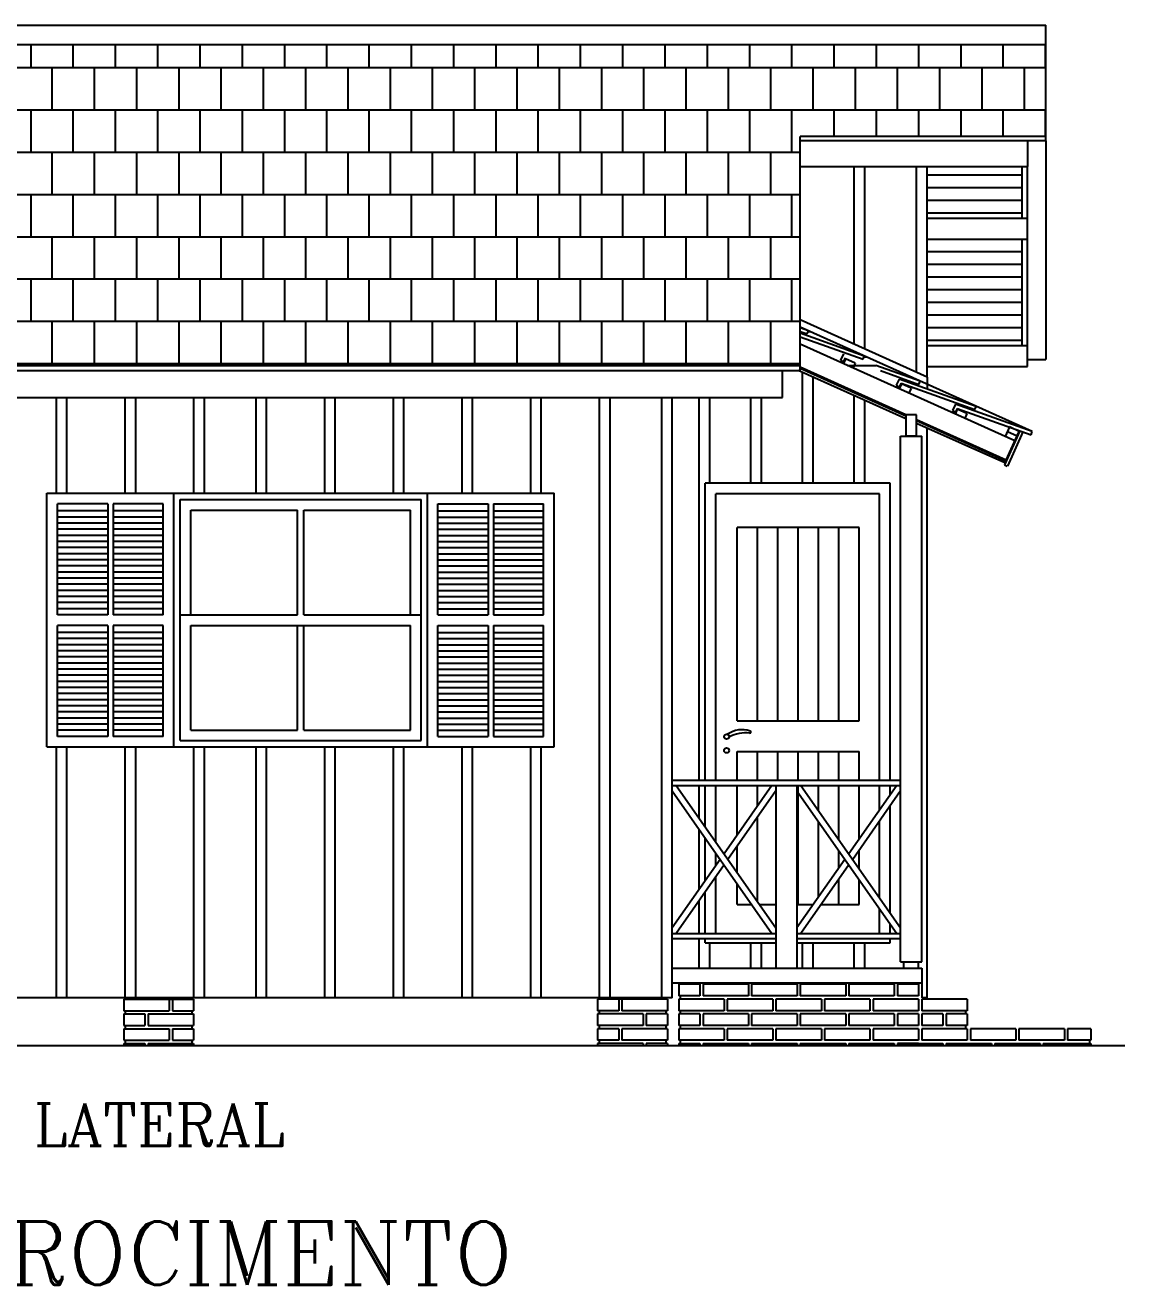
# Model space of a CAD drawing. Extents: x -7 to 295, y -11 to 39.
# Drawn here: x 202.11 to 207.31, y 13.44 to 19.4 of the extents above; entities that cross this region are included whole.
import ezdxf
from ezdxf.enums import TextEntityAlignment as Align

# ---------------------------------------------------------------- set-up
doc = ezdxf.new("R2010")
doc.units = 0
doc.header["$LTSCALE"] = 20
doc.linetypes.add('DASHED2', pattern=[0.375, 0.25, -0.125])
doc.layers.get('0').update_dxf_attribs({"linetype": 'CONTINUOUS'})
for name, color, linetype in [('CONCRETO', 5, 'CONTINUOUS'), ('DIM', 244, 'CONTINUOUS'), ('MADEIRAME', 244, 'CONTINUOUS'), ('PAREDE', 250, 'CONTINUOUS'), ('TELHADO', 1, 'CONTINUOUS'), ('TEXTO', 244, 'CONTINUOUS'), ('VISTAL', 30, 'CONTINUOUS'), ('VISTAP', 244, 'CONTINUOUS')]:
    doc.layers.add(name, color=color, linetype=linetype)
doc.styles.add('ROMANC', font='romanc.shx', dxfattribs={"height": 0.08})

# ---------------------------------------------------------------- blocks, each defined once
blk = doc.blocks.new('*X222')
at = {"color": 0, "linetype": 'CONTINUOUS'}
for p, q in [((158.6, -2), (158.6, -1.8914)), ((158.8, -2), (158.8, -1.8914)), ((159, -2), (159, -1.8914)), ((159.2, -2), (159.2, -1.8914)), ((159.4, -2), (159.4, -1.8914)), ((159.6, -2), (159.6, -1.8914)), ((159.8, -2), (159.8, -1.8914)), ((160, -2), (160, -1.8914)), ((160.2, -2), (160.2, -1.8914)), ((160.4, -2), (160.4, -1.8914)), ((160.6, -2), (160.6, -1.8914)), ((160.8, -2), (160.8, -1.8914)), ((161, -2), (161, -1.8914)), ((161.2, -2), (161.2, -1.8914)), ((161.4, -2), (161.4, -1.8914)), ((161.6, -2), (161.6, -1.8914)), ((161.8, -2), (161.8, -1.8914)), ((162, -2), (162, -1.8914)), ((162.2, -2), (162.2, -1.8914)), ((162.4, -2), (162.4, -1.8914)), ((162.6, -2), (162.6, -1.8914)), ((162.8, -2), (162.8, -1.8914)), ((163, -2), (163, -1.8914)), ((163.2, -2), (163.2, -1.8914)), ((163.4, -2), (163.4, -1.8914)), ((163.6, -2), (163.6, -1.8914)), ((163.8, -2), (163.8, -1.8914)), ((164, -2), (164, -1.8914)), ((164.2, -2), (164.2, -1.8914)), ((164.4, -2), (164.4, -1.8914)), ((164.6, -2), (164.6, -1.8914)), ((164.8, -2), (164.8, -1.8914)), ((165, -2), (165, -1.8914)), ((165.2, -2), (165.2, -1.8914)), ((165.4, -2), (165.4, -1.8914)), ((165.6, -2), (165.6, -1.8914)), ((165.8, -2), (165.8, -1.8914)), ((166, -2), (166, -1.8914)), ((166.2, -2), (166.2, -1.8914)), ((166.4, -2), (166.4, -1.8914)), ((166.6, -2), (166.6, -1.8914)), ((166.8, -2), (166.8, -1.8914)), ((167, -2), (167, -1.8914)), ((167.2, -2), (167.2, -1.8914)), ((167.4, -2), (167.4, -1.8914)), ((167.6, -2), (167.6, -1.8914)), ((167.8, -2), (167.8, -1.8914)), ((168, -2), (168, -1.8914)), ((158.556, -2), (168.0011, -2)), ((158.7, -2.2), (158.7, -2)), ((158.9, -2.2), (158.9, -2)), ((159.1, -2.2), (159.1, -2)), ((159.3, -2.2), (159.3, -2)), ((159.5, -2.2), (159.5, -2)), ((159.7, -2.2), (159.7, -2)), ((159.9, -2.2), (159.9, -2)), ((160.1, -2.2), (160.1, -2)), ((160.3, -2.2), (160.3, -2)), ((160.5, -2.2), (160.5, -2)), ((160.7, -2.2), (160.7, -2)), ((160.9, -2.2), (160.9, -2)), ((161.1, -2.2), (161.1, -2)), ((161.3, -2.2), (161.3, -2)), ((161.5, -2.2), (161.5, -2)), ((161.7, -2.2), (161.7, -2)), ((161.9, -2.2), (161.9, -2)), ((162.1, -2.2), (162.1, -2)), ((162.3, -2.2), (162.3, -2)), ((162.5, -2.2), (162.5, -2)), ((162.7, -2.2), (162.7, -2)), ((162.9, -2.2), (162.9, -2)), ((163.1, -2.2), (163.1, -2)), ((163.3, -2.2), (163.3, -2)), ((163.5, -2.2), (163.5, -2)), ((163.7, -2.2), (163.7, -2)), ((163.9, -2.2), (163.9, -2)), ((164.1, -2.2), (164.1, -2)), ((164.3, -2.2), (164.3, -2)), ((164.5, -2.2), (164.5, -2)), ((164.7, -2.2), (164.7, -2)), ((164.9, -2.2), (164.9, -2)), ((165.1, -2.2), (165.1, -2)), ((165.3, -2.2), (165.3, -2)), ((165.5, -2.2), (165.5, -2)), ((165.7, -2.2), (165.7, -2)), ((165.9, -2.2), (165.9, -2)), ((166.1, -2.2), (166.1, -2)), ((166.3, -2.2), (166.3, -2)), ((166.5, -2.2), (166.5, -2)), ((166.7, -2.2), (166.7, -2)), ((166.9, -2.2), (166.9, -2)), ((167.1, -2.2), (167.1, -2)), ((167.3, -2.2), (167.3, -2)), ((167.5, -2.2), (167.5, -2)), ((167.7, -2.2), (167.7, -2)), ((167.9, -2.2), (167.9, -2)), ((158.556, -2.2), (168.0011, -2.2)), ((158.6, -2.4), (158.6, -2.2)), ((158.8, -2.4), (158.8, -2.2)), ((159, -2.4), (159, -2.2)), ((159.2, -2.4), (159.2, -2.2)), ((159.4, -2.4), (159.4, -2.2)), ((159.6, -2.4), (159.6, -2.2)), ((159.8, -2.4), (159.8, -2.2)), ((160, -2.4), (160, -2.2)), ((160.2, -2.4), (160.2, -2.2)), ((160.4, -2.4), (160.4, -2.2)), ((160.6, -2.4), (160.6, -2.2)), ((160.8, -2.4), (160.8, -2.2)), ((161, -2.4), (161, -2.2)), ((161.2, -2.4), (161.2, -2.2)), ((161.4, -2.4), (161.4, -2.2)), ((161.6, -2.4), (161.6, -2.2)), ((161.8, -2.4), (161.8, -2.2)), ((162, -2.4), (162, -2.2)), ((162.2, -2.4), (162.2, -2.2)), ((162.4, -2.4), (162.4, -2.2)), ((162.6, -2.4), (162.6, -2.2)), ((162.8, -2.4), (162.8, -2.2)), ((163, -2.4), (163, -2.2)), ((163.2, -2.4), (163.2, -2.2)), ((163.4, -2.4), (163.4, -2.2)), ((163.6, -2.4), (163.6, -2.2)), ((163.8, -2.4), (163.8, -2.2)), ((164, -2.4), (164, -2.2)), ((164.2, -2.4), (164.2, -2.2)), ((164.4, -2.4), (164.4, -2.2)), ((164.6, -2.4), (164.6, -2.2)), ((164.8, -2.4), (164.8, -2.2)), ((165, -2.4), (165, -2.2)), ((165.2, -2.4), (165.2, -2.2)), ((165.4, -2.4), (165.4, -2.2)), ((165.6, -2.4), (165.6, -2.2)), ((165.8, -2.4), (165.8, -2.2)), ((166, -2.4), (166, -2.2)), ((166.2, -2.4), (166.2, -2.2)), ((166.4, -2.4), (166.4, -2.2)), ((166.6, -2.4), (166.6, -2.2)), ((166.8, -2.4), (166.8, -2.2)), ((167, -2.3265), (167, -2.2)), ((167.2, -2.3265), (167.2, -2.2)), ((167.4, -2.3265), (167.4, -2.2)), ((167.6, -2.3265), (167.6, -2.2)), ((167.8, -2.3265), (167.8, -2.2)), ((168, -2.3265), (168, -2.2)), ((158.556, -2.4), (166.8392, -2.4)), ((158.7, -2.6), (158.7, -2.4)), ((158.9, -2.6), (158.9, -2.4)), ((159.1, -2.6), (159.1, -2.4)), ((159.3, -2.6), (159.3, -2.4)), ((159.5, -2.6), (159.5, -2.4)), ((159.7, -2.6), (159.7, -2.4)), ((159.9, -2.6), (159.9, -2.4)), ((160.1, -2.6), (160.1, -2.4)), ((160.3, -2.6), (160.3, -2.4)), ((160.5, -2.6), (160.5, -2.4)), ((160.7, -2.6), (160.7, -2.4)), ((160.9, -2.6), (160.9, -2.4)), ((161.1, -2.6), (161.1, -2.4)), ((161.3, -2.6), (161.3, -2.4)), ((161.5, -2.6), (161.5, -2.4)), ((161.7, -2.6), (161.7, -2.4)), ((161.9, -2.6), (161.9, -2.4)), ((162.1, -2.6), (162.1, -2.4)), ((162.3, -2.6), (162.3, -2.4)), ((162.5, -2.6), (162.5, -2.4)), ((162.7, -2.6), (162.7, -2.4)), ((162.9, -2.6), (162.9, -2.4)), ((163.1, -2.6), (163.1, -2.4)), ((163.3, -2.6), (163.3, -2.4)), ((163.5, -2.6), (163.5, -2.4)), ((163.7, -2.6), (163.7, -2.4)), ((163.9, -2.6), (163.9, -2.4)), ((164.1, -2.6), (164.1, -2.4)), ((164.3, -2.6), (164.3, -2.4)), ((164.5, -2.6), (164.5, -2.4)), ((164.7, -2.6), (164.7, -2.4)), ((164.9, -2.6), (164.9, -2.4)), ((165.1, -2.6), (165.1, -2.4)), ((165.3, -2.6), (165.3, -2.4)), ((165.5, -2.6), (165.5, -2.4)), ((165.7, -2.6), (165.7, -2.4)), ((165.9, -2.6), (165.9, -2.4)), ((166.1, -2.6), (166.1, -2.4)), ((166.3, -2.6), (166.3, -2.4)), ((166.5, -2.6), (166.5, -2.4)), ((166.7, -2.6), (166.7, -2.4)), ((158.556, -2.6), (166.8392, -2.6)), ((158.6, -2.8), (158.6, -2.6)), ((158.8, -2.8), (158.8, -2.6)), ((159, -2.8), (159, -2.6)), ((159.2, -2.8), (159.2, -2.6)), ((159.4, -2.8), (159.4, -2.6)), ((159.6, -2.8), (159.6, -2.6)), ((159.8, -2.8), (159.8, -2.6)), ((160, -2.8), (160, -2.6)), ((160.2, -2.8), (160.2, -2.6)), ((160.4, -2.8), (160.4, -2.6)), ((160.6, -2.8), (160.6, -2.6)), ((160.8, -2.8), (160.8, -2.6)), ((161, -2.8), (161, -2.6)), ((161.2, -2.8), (161.2, -2.6)), ((161.4, -2.8), (161.4, -2.6)), ((161.6, -2.8), (161.6, -2.6)), ((161.8, -2.8), (161.8, -2.6)), ((162, -2.8), (162, -2.6)), ((162.2, -2.8), (162.2, -2.6)), ((162.4, -2.8), (162.4, -2.6)), ((162.6, -2.8), (162.6, -2.6)), ((162.8, -2.8), (162.8, -2.6)), ((163, -2.8), (163, -2.6)), ((163.2, -2.8), (163.2, -2.6)), ((163.4, -2.8), (163.4, -2.6)), ((163.6, -2.8), (163.6, -2.6)), ((163.8, -2.8), (163.8, -2.6)), ((164, -2.8), (164, -2.6)), ((164.2, -2.8), (164.2, -2.6)), ((164.4, -2.8), (164.4, -2.6)), ((164.6, -2.8), (164.6, -2.6)), ((164.8, -2.8), (164.8, -2.6)), ((165, -2.8), (165, -2.6)), ((165.2, -2.8), (165.2, -2.6)), ((165.4, -2.8), (165.4, -2.6)), ((165.6, -2.8), (165.6, -2.6)), ((165.8, -2.8), (165.8, -2.6)), ((166, -2.8), (166, -2.6)), ((166.2, -2.8), (166.2, -2.6)), ((166.4, -2.8), (166.4, -2.6)), ((166.6, -2.8), (166.6, -2.6)), ((166.8, -2.8), (166.8, -2.6)), ((158.556, -2.8), (166.8392, -2.8)), ((158.7, -3), (158.7, -2.8)), ((158.9, -3), (158.9, -2.8)), ((159.1, -3), (159.1, -2.8)), ((159.3, -3), (159.3, -2.8)), ((159.5, -3), (159.5, -2.8)), ((159.7, -3), (159.7, -2.8)), ((159.9, -3), (159.9, -2.8)), ((160.1, -3), (160.1, -2.8)), ((160.3, -3), (160.3, -2.8)), ((160.5, -3), (160.5, -2.8)), ((160.7, -3), (160.7, -2.8)), ((160.9, -3), (160.9, -2.8)), ((161.1, -3), (161.1, -2.8)), ((161.3, -3), (161.3, -2.8)), ((161.5, -3), (161.5, -2.8)), ((161.7, -3), (161.7, -2.8)), ((161.9, -3), (161.9, -2.8)), ((162.1, -3), (162.1, -2.8)), ((162.3, -3), (162.3, -2.8)), ((162.5, -3), (162.5, -2.8)), ((162.7, -3), (162.7, -2.8)), ((162.9, -3), (162.9, -2.8)), ((163.1, -3), (163.1, -2.8)), ((163.3, -3), (163.3, -2.8)), ((163.5, -3), (163.5, -2.8)), ((163.7, -3), (163.7, -2.8)), ((163.9, -3), (163.9, -2.8)), ((164.1, -3), (164.1, -2.8)), ((164.3, -3), (164.3, -2.8)), ((164.5, -3), (164.5, -2.8)), ((164.7, -3), (164.7, -2.8)), ((164.9, -3), (164.9, -2.8)), ((165.1, -3), (165.1, -2.8)), ((165.3, -3), (165.3, -2.8)), ((165.5, -3), (165.5, -2.8)), ((165.7, -3), (165.7, -2.8)), ((165.9, -3), (165.9, -2.8)), ((166.1, -3), (166.1, -2.8)), ((166.3, -3), (166.3, -2.8)), ((166.5, -3), (166.5, -2.8)), ((166.7, -3), (166.7, -2.8)), ((158.556, -3), (166.8392, -3)), ((158.6, -3.2), (158.6, -3)), ((158.8, -3.2), (158.8, -3)), ((159, -3.2), (159, -3)), ((159.2, -3.2), (159.2, -3)), ((159.4, -3.2), (159.4, -3)), ((159.6, -3.2), (159.6, -3)), ((159.8, -3.2), (159.8, -3)), ((160, -3.2), (160, -3)), ((160.2, -3.2), (160.2, -3)), ((160.4, -3.2), (160.4, -3)), ((160.6, -3.2), (160.6, -3)), ((160.8, -3.2), (160.8, -3)), ((161, -3.2), (161, -3)), ((161.2, -3.2), (161.2, -3)), ((161.4, -3.2), (161.4, -3)), ((161.6, -3.2), (161.6, -3)), ((161.8, -3.2), (161.8, -3)), ((162, -3.2), (162, -3)), ((162.2, -3.2), (162.2, -3)), ((162.4, -3.2), (162.4, -3)), ((162.6, -3.2), (162.6, -3)), ((162.8, -3.2), (162.8, -3)), ((163, -3.2), (163, -3)), ((163.2, -3.2), (163.2, -3)), ((163.4, -3.2), (163.4, -3)), ((163.6, -3.2), (163.6, -3)), ((163.8, -3.2), (163.8, -3)), ((164, -3.2), (164, -3)), ((164.2, -3.2), (164.2, -3)), ((164.4, -3.2), (164.4, -3)), ((164.6, -3.2), (164.6, -3)), ((164.8, -3.2), (164.8, -3)), ((165, -3.2), (165, -3)), ((165.2, -3.2), (165.2, -3)), ((165.4, -3.2), (165.4, -3)), ((165.6, -3.2), (165.6, -3)), ((165.8, -3.2), (165.8, -3)), ((166, -3.2), (166, -3)), ((166.2, -3.2), (166.2, -3)), ((166.4, -3.2), (166.4, -3)), ((166.6, -3.2), (166.6, -3)), ((166.8, -3.2), (166.8, -3)), ((158.556, -3.2), (166.8392, -3.2)), ((158.7, -3.4), (158.7, -3.2)), ((158.9, -3.4), (158.9, -3.2)), ((159.1, -3.4), (159.1, -3.2)), ((159.3, -3.4), (159.3, -3.2)), ((159.5, -3.4), (159.5, -3.2)), ((159.7, -3.4), (159.7, -3.2)), ((159.9, -3.4), (159.9, -3.2)), ((160.1, -3.4), (160.1, -3.2)), ((160.3, -3.4), (160.3, -3.2)), ((160.5, -3.4), (160.5, -3.2)), ((160.7, -3.4), (160.7, -3.2)), ((160.9, -3.4), (160.9, -3.2)), ((161.1, -3.4), (161.1, -3.2)), ((161.3, -3.4), (161.3, -3.2)), ((161.5, -3.4), (161.5, -3.2)), ((161.7, -3.4), (161.7, -3.2)), ((161.9, -3.4), (161.9, -3.2)), ((162.1, -3.4), (162.1, -3.2)), ((162.3, -3.4), (162.3, -3.2)), ((162.5, -3.4), (162.5, -3.2)), ((162.7, -3.4), (162.7, -3.2)), ((162.9, -3.4), (162.9, -3.2)), ((163.1, -3.4), (163.1, -3.2)), ((163.3, -3.4), (163.3, -3.2)), ((163.5, -3.4), (163.5, -3.2)), ((163.7, -3.4), (163.7, -3.2)), ((163.9, -3.4), (163.9, -3.2)), ((164.1, -3.4), (164.1, -3.2)), ((164.3, -3.4), (164.3, -3.2)), ((164.5, -3.4), (164.5, -3.2)), ((164.7, -3.4), (164.7, -3.2)), ((164.9, -3.4), (164.9, -3.2)), ((165.1, -3.4), (165.1, -3.2)), ((165.3, -3.4), (165.3, -3.2)), ((165.5, -3.4), (165.5, -3.2)), ((165.7, -3.4), (165.7, -3.2)), ((165.9, -3.4), (165.9, -3.2)), ((166.1, -3.4), (166.1, -3.2)), ((166.3, -3.4), (166.3, -3.2)), ((166.5, -3.4), (166.5, -3.2)), ((166.7, -3.4), (166.7, -3.2)), ((158.556, -3.4), (166.8392, -3.4)), ((158.6, -3.4089), (158.6, -3.4)), ((158.8, -3.4089), (158.8, -3.4)), ((159, -3.4089), (159, -3.4)), ((159.2, -3.4089), (159.2, -3.4)), ((159.4, -3.4089), (159.4, -3.4)), ((159.6, -3.4089), (159.6, -3.4)), ((159.8, -3.4089), (159.8, -3.4)), ((160, -3.4089), (160, -3.4)), ((160.2, -3.4089), (160.2, -3.4)), ((160.4, -3.4089), (160.4, -3.4)), ((160.6, -3.4089), (160.6, -3.4)), ((160.8, -3.4089), (160.8, -3.4)), ((161, -3.4089), (161, -3.4)), ((161.2, -3.4089), (161.2, -3.4)), ((161.4, -3.4089), (161.4, -3.4)), ((161.6, -3.4089), (161.6, -3.4)), ((161.8, -3.4089), (161.8, -3.4)), ((162, -3.4089), (162, -3.4)), ((162.2, -3.4089), (162.2, -3.4)), ((162.4, -3.4089), (162.4, -3.4)), ((162.6, -3.4089), (162.6, -3.4)), ((162.8, -3.4089), (162.8, -3.4)), ((163, -3.4089), (163, -3.4)), ((163.2, -3.4089), (163.2, -3.4)), ((163.4, -3.4089), (163.4, -3.4)), ((163.6, -3.4089), (163.6, -3.4)), ((163.8, -3.4089), (163.8, -3.4)), ((164, -3.4089), (164, -3.4)), ((164.2, -3.4089), (164.2, -3.4)), ((164.4, -3.4089), (164.4, -3.4)), ((164.6, -3.4089), (164.6, -3.4)), ((164.8, -3.4089), (164.8, -3.4)), ((165, -3.4089), (165, -3.4)), ((165.2, -3.4089), (165.2, -3.4)), ((165.4, -3.4089), (165.4, -3.4)), ((165.6, -3.4089), (165.6, -3.4)), ((165.8, -3.4089), (165.8, -3.4)), ((166, -3.4089), (166, -3.4)), ((166.2, -3.4089), (166.2, -3.4)), ((166.4, -3.4089), (166.4, -3.4)), ((166.6, -3.4089), (166.6, -3.4)), ((166.8, -3.4089), (166.8, -3.4))]:
    blk.add_line(p, q, dxfattribs=at)

msp = doc.modelspace()

# ---------------------------------------------------------------- linework, layer by layer
at = {"layer": 'CONCRETO', "color": 1, "linetype": 'CONTINUOUS'}
for p, q in [((205.1981, 14.5856), (205.2981, 14.5856)), ((205.3131, 14.5856), (205.5281, 14.5856)), ((205.5431, 14.5856), (205.7581, 14.5856)), ((205.7731, 14.5856), (205.9881, 14.5856)), ((206.0031, 14.5856), (206.2181, 14.5856))]:
    msp.add_line(p, q, dxfattribs=at)
at = {"layer": 'CONCRETO', "color": 30, "linetype": 'CONTINUOUS'}
for p, q in [((206.2331, 14.5856), (206.4481, 14.5856)), ((206.4631, 14.5856), (206.6781, 14.5856)), ((206.6931, 14.5856), (206.9081, 14.5856)), ((206.9231, 14.5856), (207.1483, 14.5856))]:
    msp.add_line(p, q, dxfattribs=at)
at = {"layer": 'DIM', "color": 30, "linetype": 'CONTINUOUS'}
msp.add_line((206.935, 18.8563), (206.935, 17.8219), dxfattribs=at)
at = {"layer": 'DIM', "color": 244, "linetype": 'CONTINUOUS'}
msp.add_line((206.8482, 17.7879), (206.8482, 17.8879), dxfattribs=at)
at = {"layer": 'DIM', "color": 30, "linetype": 'CONTINUOUS'}
for centre in [(205.4249, 16.0372), (205.4249, 15.9721)]:
    msp.add_circle(centre, 0.0119, dxfattribs=at)
for centre, radius, start, end in [((205.4967, 15.953), 0.1172, 70.42208, 125.41696), ((205.5149, 15.8857), 0.169, 83.59645, 117.53427), ((205.5343, 16.0587), 0.005, 263.59645, 70.42208)]:
    msp.add_arc(centre, radius, start, end, dxfattribs=at)
at = {"layer": 'MADEIRAME'}
for p, q in [((206.8232, 18.6941), (206.3731, 18.6941)), ((206.8232, 18.6341), (206.3731, 18.6341)), ((206.8232, 18.5741), (206.3731, 18.5741)), ((206.8232, 18.5141), (206.3731, 18.5141)), ((206.3731, 18.491), (206.8482, 18.491)), ((206.3731, 18.391), (206.8482, 18.391)), ((206.8232, 18.331), (206.3731, 18.331)), ((206.8232, 18.271), (206.3731, 18.271)), ((206.8232, 18.211), (206.3731, 18.211)), ((206.8232, 18.151), (206.3731, 18.151)), ((206.8232, 18.091), (206.3731, 18.091)), ((206.8232, 18.031), (206.3731, 18.031)), ((206.8232, 17.971), (206.3731, 17.971)), ((206.7885, 17.4363), (205.7731, 17.8945)), ((206.8232, 17.911), (206.3731, 17.911)), ((206.3782, 17.8879), (206.8482, 17.8879)), ((206.0331, 17.8046), (205.9876, 17.8252)), ((206.2731, 17.5591), (205.7731, 17.7848)), ((206.3782, 17.7879), (206.8482, 17.7879)), ((206.2975, 17.6853), (206.2519, 17.7059)), ((205.6637, 17.6422), (205.6887, 17.6422)), ((205.6637, 17.6422), (205.6887, 17.6422)), ((206.5618, 17.566), (206.5162, 17.5866)), ((206.7473, 17.3451), (206.3231, 17.5366)), ((206.7988, 17.459), (206.7532, 17.4796)), ((206.809, 17.4818), (206.7635, 17.5024))]:
    msp.add_line(p, q, dxfattribs=at)
at = {"layer": 'MADEIRAME', "color": 30}
msp.add_line((206.3731, 17.7383), (205.7731, 18.0091), dxfattribs=at)
at = {"layer": 'MADEIRAME', "linetype": 'CONTINUOUS'}
for p, q in [((205.9876, 17.8252), (205.9773, 17.8024)), ((206.0331, 17.8046), (206.0228, 17.7818)), ((206.2519, 17.7059), (206.2416, 17.6831)), ((206.2975, 17.6853), (206.2872, 17.6625)), ((206.5162, 17.5866), (206.5059, 17.5638)), ((206.5618, 17.566), (206.5515, 17.5432)), ((206.7635, 17.5024), (206.7429, 17.4568))]:
    msp.add_line(p, q, dxfattribs=at)
at = {"layer": 'MADEIRAME', "color": 1, "linetype": 'CONTINUOUS'}
for p, q in [((205.6887, 17.6422), (205.6887, 17.7689)), ((197.5569, 17.6422), (205.6887, 17.6422))]:
    msp.add_line(p, q, dxfattribs=at)
at = {"layer": 'MADEIRAME', "color": 250, "linetype": 'CONTINUOUS'}
for p, q in [((206.3231, 17.5591), (206.2731, 17.5591)), ((206.2731, 17.5591), (206.2731, 17.4591)), ((206.3231, 17.4591), (206.3231, 17.5591)), ((206.3231, 17.459), (206.2731, 17.459))]:
    msp.add_line(p, q, dxfattribs=at)
at = {"layer": 'PAREDE', "color": 30, "linetype": 'CONTINUOUS'}
for p, q in [((205.8119, 17.9573), (205.7731, 17.9711)), ((205.7731, 17.9543), (205.8061, 17.9424)), ((206.0762, 17.838), (205.7731, 17.9463)), ((205.8061, 17.9424), (205.8119, 17.9573)), ((205.7731, 17.9296), (206.0705, 17.8231)), ((205.9774, 17.8485), (205.9631, 17.8188)), ((205.9631, 17.8188), (205.9776, 17.8122)), ((205.9857, 17.8289), (205.9776, 17.8122)), ((206.0705, 17.8231), (206.0762, 17.838)), ((206.3405, 17.7187), (206.1301, 17.7939)), ((206.1532, 17.7689), (206.3348, 17.7039)), ((206.2417, 17.7292), (206.2274, 17.6995)), ((206.6048, 17.5994), (206.2417, 17.7292)), ((206.25, 17.7096), (206.242, 17.6929)), ((206.25, 17.7096), (206.5991, 17.5846)), ((206.3348, 17.7039), (206.3405, 17.7187)), ((206.2274, 17.6995), (206.242, 17.6929)), ((206.5076, 17.6099), (206.4933, 17.5802)), ((206.8708, 17.4809), (206.5076, 17.6099)), ((206.516, 17.5903), (206.5079, 17.5736)), ((206.516, 17.5903), (206.8651, 17.466)), ((206.5991, 17.5846), (206.6048, 17.5994)), ((206.4933, 17.5802), (206.5079, 17.5736)), ((206.8651, 17.466), (206.8708, 17.4809))]:
    msp.add_line(p, q, dxfattribs=at)
at = {"layer": 'TELHADO', "color": 1, "linetype": 'CONTINUOUS'}
for p, q in [((197.49, 19.4033), (206.935, 19.4033)), ((206.935, 18.8563), (206.935, 19.4033)), ((205.7731, 17.7689), (205.7731, 18.8763)), ((206.935, 18.8563), (205.7731, 18.8563)), ((197.49, 17.7939), (205.7731, 17.7939)), ((197.49, 17.7689), (205.7731, 17.7689)), ((205.9961, 17.7939), (206.1301, 17.7939)), ((205.1857, 15.8067), (205.6578, 15.1329)), ((205.6394, 15.8067), (205.4126, 15.4829)), ((205.6578, 15.8067), (205.6578, 14.9417)), ((205.7578, 15.8067), (205.7578, 14.9417)), ((205.7761, 15.8067), (206.2481, 15.1329)), ((206.2298, 15.8067), (206.0029, 15.4829)), ((205.1674, 15.7806), (205.6394, 15.1067)), ((205.6578, 15.7806), (205.4309, 15.4567)), ((205.7578, 15.7806), (206.2298, 15.1067)), ((206.2481, 15.7806), (206.0213, 15.4567)), ((205.3943, 15.4567), (205.1674, 15.1329)), ((205.9846, 15.4567), (205.7578, 15.1329)), ((205.4126, 15.4306), (205.1857, 15.1067)), ((206.0029, 15.4306), (205.7761, 15.1067))]:
    msp.add_line(p, q, dxfattribs=at)
at = {"layer": 'TELHADO', "color": 30, "linetype": 'CONTINUOUS'}
for p, q in [((197.49, 19.3114), (206.93, 19.3114)), ((206.3731, 17.7383), (206.3731, 17.6799))]:
    msp.add_line(p, q, dxfattribs=at)
at = {"layer": 'TELHADO', "color": 244, "linetype": 'CONTINUOUS'}
for p, q in [((206.935, 18.8763), (205.7731, 18.8763)), ((206.8708, 17.4809), (205.7731, 17.9747)), ((202.4966, 17.1386), (202.4966, 16.6136)), ((202.5216, 17.1386), (202.5216, 16.6136)), ((204.2966, 17.1386), (204.2966, 16.6136)), ((204.3216, 17.1386), (204.3216, 16.6136)), ((202.4966, 16.5636), (202.4966, 16.0386)), ((202.5216, 16.5636), (202.5216, 16.0386)), ((204.2966, 16.5636), (204.2966, 16.0386)), ((204.3216, 16.5636), (204.3216, 16.0386)), ((206.3493, 14.8017), (206.3493, 14.8709)), ((206.3731, 14.8017), (206.3493, 14.8017))]:
    msp.add_line(p, q, dxfattribs=at)
at = {"layer": 'TELHADO', "color": 30}
msp.add_line((206.8482, 17.8219), (206.935, 17.8219), dxfattribs=at)
at = {"layer": 'VISTAL', "color": 30}
for p, q in [((206.8232, 18.491), (206.8232, 18.7353)), ((206.8482, 17.8879), (206.8482, 18.7353)), ((206.8232, 17.8879), (206.8232, 18.391))]:
    msp.add_line(p, q, dxfattribs=at)
at = {"layer": 'VISTAL', "color": 244, "linetype": 'CONTINUOUS'}
for p, q in [((206.2481, 14.9717), (206.2481, 17.459)), ((206.2481, 17.459), (206.3481, 17.459)), ((206.3481, 14.9717), (206.3481, 17.459)), ((206.2481, 14.9717), (206.3481, 14.9717)), ((206.2631, 14.9417), (206.2631, 14.9717)), ((206.3331, 14.9417), (206.3331, 14.9717)), ((205.1674, 14.9417), (206.3481, 14.9417)), ((206.3481, 14.9417), (206.3481, 14.8717)), ((206.3481, 14.8717), (205.1674, 14.8717))]:
    msp.add_line(p, q, dxfattribs=at)
at = {"layer": 'VISTAL', "color": 1, "linetype": 'CONTINUOUS'}
for p, q in [((205.1674, 15.8317), (206.2481, 15.8317)), ((205.1674, 15.8067), (206.2481, 15.8067)), ((205.1674, 15.1067), (205.6578, 15.1067)), ((205.1674, 15.0817), (205.6578, 15.0817)), ((205.7578, 15.1067), (206.2481, 15.1067)), ((205.7578, 15.0817), (206.2481, 15.0817)), ((205.1981, 14.8656), (205.1981, 14.8106)), ((205.2981, 14.8656), (205.1981, 14.8656)), ((205.2056, 14.8717), (205.2056, 14.8656)), ((205.2981, 14.8656), (205.2981, 14.8106)), ((205.3131, 14.8656), (205.3131, 14.8106)), ((205.5281, 14.8656), (205.3131, 14.8656)), ((205.5281, 14.8656), (205.5281, 14.8106)), ((205.5431, 14.8656), (205.5431, 14.8106)), ((205.7581, 14.8656), (205.5431, 14.8656)), ((205.7581, 14.8656), (205.7581, 14.8106)), ((205.7731, 14.8656), (205.7731, 14.8106)), ((205.9881, 14.8656), (205.7731, 14.8656)), ((205.9881, 14.8656), (205.9881, 14.8106)), ((206.2181, 14.8656), (206.0031, 14.8656)), ((206.0031, 14.8656), (206.0031, 14.8106)), ((206.2181, 14.8656), (206.2181, 14.8106)), ((206.2331, 14.8656), (206.2331, 14.8106)), ((206.3331, 14.8656), (206.2331, 14.8656)), ((206.3331, 14.8656), (206.3331, 14.8106)), ((205.2981, 14.8106), (205.1981, 14.8106)), ((205.4131, 14.7956), (205.1981, 14.7956)), ((205.1981, 14.7956), (205.1981, 14.7406)), ((205.2056, 14.8106), (205.2056, 14.7956)), ((205.5281, 14.8106), (205.3131, 14.8106)), ((205.4131, 14.7956), (205.4131, 14.7406)), ((205.6431, 14.7956), (205.4281, 14.7956)), ((205.4281, 14.7956), (205.4281, 14.7406)), ((205.7581, 14.8106), (205.5431, 14.8106)), ((205.6431, 14.7956), (205.6431, 14.7406)), ((205.8731, 14.7956), (205.6581, 14.7956)), ((205.6581, 14.7956), (205.6581, 14.7406)), ((205.9881, 14.8106), (205.7731, 14.8106)), ((205.8731, 14.7956), (205.8731, 14.7406)), ((206.1031, 14.7956), (205.8881, 14.7956)), ((205.8881, 14.7956), (205.8881, 14.7406)), ((206.1509, 14.8106), (206.0031, 14.8106)), ((206.1031, 14.7956), (206.1031, 14.7406)), ((206.1181, 14.7956), (206.1181, 14.7406)), ((206.3331, 14.7956), (206.1181, 14.7956)), ((206.2181, 14.8106), (206.1466, 14.8106)), ((206.2181, 14.8106), (206.1659, 14.8106)), ((206.2659, 14.8106), (206.2331, 14.8106)), ((206.3331, 14.8106), (206.2331, 14.8106)), ((206.3331, 14.7954), (206.2466, 14.7954)), ((206.3331, 14.7956), (206.3331, 14.7406)), ((205.4131, 14.7406), (205.1981, 14.7406)), ((205.2981, 14.7256), (205.1981, 14.7256)), ((205.1981, 14.7256), (205.1981, 14.6706)), ((205.2056, 14.7406), (205.2056, 14.7256)), ((205.2981, 14.7256), (205.2981, 14.6706)), ((205.5281, 14.7256), (205.3131, 14.7256)), ((205.3131, 14.7256), (205.3131, 14.6706)), ((205.6431, 14.7406), (205.4281, 14.7406)), ((205.5281, 14.7256), (205.5281, 14.6706)), ((205.7581, 14.7256), (205.5431, 14.7256)), ((205.5431, 14.7256), (205.5431, 14.6706)), ((205.8731, 14.7406), (205.6581, 14.7406)), ((205.7581, 14.7256), (205.7581, 14.6706)), ((205.9881, 14.7256), (205.7731, 14.7256)), ((205.7731, 14.7256), (205.7731, 14.6706)), ((206.1031, 14.7406), (205.8881, 14.7406)), ((205.9881, 14.7256), (205.9881, 14.6706)), ((206.2181, 14.7256), (206.0031, 14.7256)), ((206.0031, 14.7256), (206.0031, 14.6706)), ((206.3331, 14.7406), (206.1181, 14.7406)), ((206.2181, 14.7256), (206.2181, 14.6706)), ((206.3331, 14.7256), (206.2331, 14.7256)), ((206.2331, 14.7256), (206.2331, 14.6706)), ((206.3331, 14.7256), (206.3331, 14.6706)), ((205.2981, 14.6706), (205.1981, 14.6706)), ((205.2056, 14.6706), (205.2056, 14.6556)), ((205.5281, 14.6706), (205.3131, 14.6706)), ((205.7581, 14.6706), (205.5431, 14.6706)), ((205.9881, 14.6706), (205.7731, 14.6706)), ((206.1509, 14.6706), (206.0031, 14.6706)), ((206.2181, 14.6706), (206.1466, 14.6706)), ((206.2181, 14.6706), (206.1659, 14.6706)), ((206.3331, 14.6706), (206.2331, 14.6706)), ((206.2659, 14.6706), (206.2331, 14.6706)), ((205.4131, 14.6556), (205.1981, 14.6556)), ((205.1981, 14.6556), (205.1981, 14.6006)), ((205.4131, 14.6556), (205.4131, 14.6006)), ((205.6431, 14.6556), (205.4281, 14.6556)), ((205.4281, 14.6556), (205.4281, 14.6006)), ((205.6431, 14.6556), (205.6431, 14.6006)), ((205.8731, 14.6556), (205.6581, 14.6556)), ((205.6581, 14.6556), (205.6581, 14.6006)), ((205.8731, 14.6556), (205.8731, 14.6006)), ((206.1031, 14.6556), (205.8881, 14.6556)), ((205.8881, 14.6556), (205.8881, 14.6006)), ((206.1031, 14.6556), (206.1031, 14.6006)), ((206.3331, 14.6556), (206.1181, 14.6556)), ((206.1181, 14.6556), (206.1181, 14.6006)), ((206.3331, 14.6556), (206.3331, 14.6006)), ((205.4131, 14.6006), (205.1981, 14.6006)), ((205.1981, 14.5856), (205.1981, 14.5767)), ((205.2056, 14.6006), (205.2056, 14.5856)), ((205.2981, 14.5856), (205.2981, 14.5767)), ((205.3131, 14.5856), (205.3131, 14.5767)), ((205.6431, 14.6006), (205.4281, 14.6006)), ((205.5281, 14.5856), (205.5281, 14.5767)), ((205.5431, 14.5856), (205.5431, 14.5767)), ((205.8731, 14.6006), (205.6581, 14.6006)), ((205.7581, 14.5856), (205.7581, 14.5767)), ((205.7731, 14.5856), (205.7731, 14.5767)), ((206.1031, 14.6006), (205.8881, 14.6006)), ((205.9881, 14.5856), (205.9881, 14.5767)), ((206.0031, 14.5856), (206.0031, 14.5767)), ((206.3331, 14.6006), (206.1181, 14.6006)), ((206.2181, 14.5856), (206.2181, 14.5767)), ((206.3331, 14.5856), (206.2331, 14.5856)), ((206.2331, 14.5856), (206.2331, 14.5767)), ((206.3331, 14.5856), (206.3331, 14.5767))]:
    msp.add_line(p, q, dxfattribs=at)
at = {"layer": 'VISTAL', "color": 30, "linetype": 'CONTINUOUS'}
for p, q in [((206.3481, 14.7956), (206.3481, 14.7406)), ((206.5631, 14.7954), (206.3481, 14.7954)), ((206.5631, 14.7956), (206.5631, 14.7406)), ((206.5631, 14.7406), (206.3481, 14.7406)), ((206.3481, 14.7256), (206.3481, 14.6706)), ((206.4481, 14.7256), (206.3481, 14.7256)), ((206.4481, 14.7256), (206.4481, 14.6706)), ((206.4631, 14.7256), (206.4631, 14.6706)), ((206.5631, 14.7256), (206.4631, 14.7256)), ((206.5552, 14.7404), (206.5552, 14.7253)), ((206.5631, 14.7256), (206.5631, 14.6706)), ((206.4481, 14.6706), (206.3481, 14.6706)), ((206.5631, 14.6706), (206.4631, 14.6706)), ((206.5552, 14.6703), (206.5552, 14.6559)), ((206.5631, 14.6556), (206.3481, 14.6556)), ((206.3481, 14.6556), (206.3481, 14.6006)), ((206.5631, 14.6556), (206.5631, 14.6006)), ((206.7931, 14.6556), (206.5781, 14.6556)), ((206.5781, 14.6556), (206.5781, 14.6006)), ((206.7931, 14.6556), (206.7931, 14.6006)), ((207.0231, 14.6556), (206.8081, 14.6556)), ((206.8081, 14.6556), (206.8081, 14.6006)), ((207.0231, 14.6556), (207.0231, 14.6006)), ((207.0381, 14.6556), (207.0381, 14.6006)), ((207.1483, 14.6556), (207.0381, 14.6556)), ((207.1483, 14.6556), (207.1483, 14.6006)), ((206.5631, 14.6006), (206.3481, 14.6006)), ((206.4481, 14.5856), (206.4481, 14.5767)), ((206.4631, 14.5856), (206.4631, 14.5767)), ((206.7931, 14.6006), (206.5781, 14.6006)), ((206.6781, 14.5856), (206.6781, 14.5767)), ((206.6931, 14.5856), (206.6931, 14.5767)), ((207.0231, 14.6006), (206.8081, 14.6006)), ((206.9081, 14.5856), (206.9081, 14.5767)), ((206.9231, 14.5856), (206.9231, 14.5767)), ((207.1483, 14.6006), (207.0381, 14.6006)), ((207.142, 14.6006), (207.142, 14.5856)), ((207.1483, 14.5856), (207.1483, 14.5767))]:
    msp.add_line(p, q, dxfattribs=at)
at = {"layer": 'VISTAP', "linetype": 'CONTINUOUS'}
for p, q in [((206.8482, 18.8563), (206.8482, 18.7353)), ((205.7731, 18.7353), (206.8482, 18.7353)), ((205.3231, 15.0617), (205.6578, 15.0617)), ((205.7556, 15.0617), (206.1981, 15.0617))]:
    msp.add_line(p, q, dxfattribs=at)
at = {"layer": 'VISTAP', "color": 30}
for p, q in [((206.0289, 17.8936), (206.0289, 18.7353)), ((206.0789, 17.8711), (206.0789, 18.7353)), ((206.3235, 17.7607), (206.3235, 18.7353)), ((206.2731, 17.5412), (205.7628, 17.7689)), ((206.2731, 17.5542), (205.7731, 17.7794)), ((205.7843, 17.2367), (205.7843, 17.7593)), ((205.8343, 17.2367), (205.8343, 17.737)), ((205.295, 15.8317), (205.295, 17.6422)), ((205.345, 17.2367), (205.345, 17.6422)), ((205.5396, 17.2367), (205.5396, 17.6422)), ((205.5896, 17.2367), (205.5896, 17.6422)), ((206.0289, 17.2367), (206.0289, 17.6502)), ((206.0789, 17.2367), (206.0789, 17.6279)), ((206.7455, 17.3414), (206.3231, 17.5317)), ((206.7411, 17.3324), (206.3231, 17.5189)), ((205.4744, 16.1115), (205.4744, 17.0267)), ((205.5706, 16.1115), (205.5706, 17.0267)), ((205.6669, 16.1115), (205.6669, 17.0267)), ((205.7631, 16.1114), (205.7631, 17.0267)), ((205.8594, 16.1114), (205.8594, 17.0267)), ((205.9556, 16.1114), (205.9556, 17.0267)), ((206.0519, 16.1114), (206.0519, 17.0267)), ((205.4744, 15.8317), (205.4744, 15.9669)), ((205.5706, 15.8317), (205.5706, 15.9669)), ((205.6669, 15.8317), (205.6669, 15.9669)), ((205.7631, 15.8317), (205.7631, 15.9668)), ((205.8594, 15.8317), (205.8594, 15.9668)), ((205.9556, 15.8317), (205.9556, 15.9668)), ((206.0519, 15.8317), (206.0519, 15.9668)), ((205.295, 15.6507), (205.295, 15.8067)), ((205.4744, 15.5711), (205.4744, 15.8067)), ((205.5706, 15.7085), (205.5706, 15.8067)), ((205.7631, 15.2439), (205.7631, 15.8067)), ((205.8594, 15.6878), (205.8594, 15.8067)), ((205.9556, 15.5504), (205.9556, 15.8067)), ((206.0519, 15.5527), (206.0519, 15.8067)), ((205.5706, 15.2573), (205.5706, 15.6562)), ((205.8594, 15.2779), (205.8594, 15.6355)), ((205.295, 15.3151), (205.295, 15.5984)), ((205.4744, 15.3947), (205.4744, 15.5188)), ((205.9556, 15.4153), (205.9556, 15.4981)), ((206.0519, 15.413), (206.0519, 15.5004)), ((205.4744, 15.2439), (205.4744, 15.3424)), ((205.9556, 15.2438), (205.9556, 15.363)), ((206.0519, 15.2438), (206.0519, 15.3607)), ((205.295, 15.1067), (205.295, 15.2628)), ((205.295, 14.9417), (205.295, 15.0817)), ((205.345, 14.9417), (205.345, 15.0617)), ((205.5396, 14.9417), (205.5396, 15.0617)), ((205.5896, 14.9417), (205.5896, 15.0617)), ((205.7843, 14.9417), (205.7843, 15.0617)), ((205.8343, 14.9417), (205.8343, 15.0617)), ((206.0289, 14.9417), (206.0289, 15.0617)), ((206.0789, 14.9417), (206.0789, 15.0617))]:
    msp.add_line(p, q, dxfattribs=at)
at = {"layer": 'VISTAP', "color": 244}
for p, q in [((206.3731, 17.7383), (206.3731, 18.7353)), ((206.3731, 17.5091), (206.3731, 17.514)), ((206.3731, 14.8017), (206.3731, 17.4966)), ((205.3231, 15.8317), (205.3231, 17.2367)), ((206.1981, 15.8317), (206.1981, 17.2367)), ((205.3731, 15.8317), (205.3731, 17.1867)), ((206.1481, 15.8317), (206.1481, 17.1867)), ((205.3231, 15.6106), (205.3231, 15.8067)), ((205.3731, 15.5392), (205.3731, 15.8067)), ((206.1481, 15.6901), (206.1481, 15.8067)), ((206.1981, 15.7615), (206.1981, 15.8067)), ((206.1981, 15.2042), (206.1981, 15.7092)), ((206.1481, 15.2756), (206.1481, 15.6378)), ((205.3231, 15.3552), (205.3231, 15.5583)), ((205.3731, 15.4266), (205.3731, 15.4869)), ((205.3731, 15.1067), (205.3731, 15.3743)), ((205.3231, 15.1067), (205.3231, 15.3029)), ((206.1481, 15.1067), (206.1481, 15.2233)), ((206.1981, 15.1067), (206.1981, 15.152)), ((205.3231, 15.0617), (205.3231, 15.0817)), ((206.1981, 15.0617), (206.1981, 15.0817))]:
    msp.add_line(p, q, dxfattribs=at)
at = {"layer": 'VISTAP', "color": 30, "linetype": 'CONTINUOUS'}
for p, q in [((205.8217, 17.9529), (205.8102, 17.9529)), ((206.0884, 17.8329), (206.0742, 17.8329)), ((206.0519, 17.0267), (205.4744, 17.0267)), ((205.4744, 16.1115), (206.0519, 16.1114)), ((205.4744, 15.9669), (206.0519, 15.9668)), ((205.4744, 15.2439), (205.5433, 15.2439)), ((205.58, 15.2439), (205.6578, 15.2439)), ((205.7578, 15.2439), (205.8355, 15.2439)), ((205.8721, 15.2438), (206.0519, 15.2438))]:
    msp.add_line(p, q, dxfattribs=at)
at = {"layer": 'VISTAP', "color": 1}
for p, q in [((202.2539, 17.1886), (202.2539, 17.6422)), ((202.3039, 17.1886), (202.3039, 17.6422)), ((202.5789, 17.1886), (202.5789, 17.6422)), ((202.6289, 17.1886), (202.6289, 17.6422)), ((202.9039, 17.1886), (202.9039, 17.6422)), ((202.9539, 17.1886), (202.9539, 17.6422)), ((203.1985, 17.1886), (203.1985, 17.6422)), ((203.2481, 17.1886), (203.2481, 17.6422)), ((203.5231, 17.1886), (203.5231, 17.6422)), ((203.5731, 17.1886), (203.5731, 17.6422)), ((203.8481, 17.1886), (203.8481, 17.6422)), ((203.8981, 17.1886), (203.8981, 17.6422)), ((204.1731, 17.1886), (204.1731, 17.6422)), ((204.2231, 17.1886), (204.2231, 17.6422)), ((204.4981, 17.1886), (204.4981, 17.6422)), ((204.5481, 17.1886), (204.5481, 17.6422)), ((204.8231, 14.8017), (204.8231, 17.6422)), ((204.8731, 14.8017), (204.8731, 17.6422)), ((205.1178, 14.8017), (205.1178, 17.6422)), ((205.1674, 14.8017), (205.1674, 17.6422)), ((202.2539, 14.8017), (202.2539, 15.9886)), ((202.3039, 14.8017), (202.3039, 15.9886)), ((202.5789, 14.8017), (202.5789, 15.9886)), ((202.6289, 14.8017), (202.6289, 15.9886)), ((202.9039, 14.8017), (202.9039, 15.9886)), ((202.9539, 14.8017), (202.9539, 15.9886)), ((203.1985, 14.8017), (203.1985, 15.9886)), ((203.2481, 14.8017), (203.2481, 15.9886)), ((203.5231, 14.8017), (203.5231, 15.9886)), ((203.5731, 14.8017), (203.5731, 15.9886)), ((203.8481, 14.8017), (203.8481, 15.9886)), ((203.8981, 14.8017), (203.8981, 15.9886)), ((204.1731, 14.8017), (204.1731, 15.9886)), ((204.2231, 14.8017), (204.2231, 15.9886)), ((204.4981, 14.8017), (204.4981, 15.9886)), ((204.5481, 14.8017), (204.5481, 15.9886))]:
    msp.add_line(p, q, dxfattribs=at)
at = {"layer": 'VISTAP', "color": 30, "linetype": 'DASHED2'}
for p, q in [((206.8122, 17.4847), (206.7394, 17.323)), ((206.8263, 17.4796), (206.7531, 17.3169)), ((206.7394, 17.323), (206.7528, 17.3163)), ((206.7455, 17.3414), (206.7411, 17.3324))]:
    msp.add_line(p, q, dxfattribs=at)
at = {"layer": 'VISTAP'}
for p, q in [((206.7473, 17.3451), (206.809, 17.4818)), ((202.5724, 14.7956), (202.9024, 14.7956)), ((202.5724, 14.7956), (202.5724, 14.7406)), ((202.7874, 14.7956), (202.7874, 14.7406)), ((202.8024, 14.7956), (202.8024, 14.7406)), ((202.9024, 14.7956), (202.9024, 14.7406)), ((204.8147, 14.7956), (204.8147, 14.7406)), ((205.1447, 14.7956), (204.8147, 14.7956)), ((204.9147, 14.7956), (204.9147, 14.7406)), ((204.9297, 14.7956), (204.9297, 14.7406)), ((205.1447, 14.7956), (205.1447, 14.7406)), ((202.5724, 14.7406), (202.7874, 14.7406)), ((202.5724, 14.7256), (202.6724, 14.7256)), ((202.5724, 14.7256), (202.5724, 14.6706)), ((202.5794, 14.7406), (202.5794, 14.7256)), ((202.6724, 14.7256), (202.6724, 14.6706)), ((202.6874, 14.7256), (202.7874, 14.7256)), ((202.6874, 14.7256), (202.6874, 14.6706)), ((202.7874, 14.7256), (202.9024, 14.7256)), ((202.8024, 14.7406), (202.9024, 14.7406)), ((202.895, 14.7406), (202.895, 14.7256)), ((202.9024, 14.7256), (202.9024, 14.6706)), ((204.9147, 14.7406), (204.8147, 14.7406)), ((204.8147, 14.7256), (204.8147, 14.6706)), ((205.0297, 14.7256), (204.8147, 14.7256)), ((204.8217, 14.7406), (204.8217, 14.7256)), ((205.1447, 14.7406), (204.9297, 14.7406)), ((205.0297, 14.7256), (205.0297, 14.6706)), ((205.1447, 14.7256), (205.0447, 14.7256)), ((205.0447, 14.7256), (205.0447, 14.6706)), ((205.1377, 14.7406), (205.1377, 14.7256)), ((205.1447, 14.7256), (205.1447, 14.6706)), ((202.5724, 14.6706), (202.6724, 14.6706)), ((202.5794, 14.6706), (202.5794, 14.6556)), ((202.6874, 14.6706), (202.7874, 14.6706)), ((202.7874, 14.6706), (202.9024, 14.6706)), ((202.895, 14.6706), (202.895, 14.6556)), ((205.0297, 14.6706), (204.8147, 14.6706)), ((204.8217, 14.6706), (204.8217, 14.6556)), ((205.1447, 14.6706), (205.0447, 14.6706)), ((205.1377, 14.6706), (205.1377, 14.6556)), ((202.5724, 14.6556), (202.7874, 14.6556)), ((202.5724, 14.6556), (202.5724, 14.6006)), ((202.7874, 14.6556), (202.7874, 14.6006)), ((202.8024, 14.6556), (202.9024, 14.6556)), ((202.8024, 14.6556), (202.8024, 14.6006)), ((202.9024, 14.6556), (202.9024, 14.6006)), ((204.9147, 14.6556), (204.8147, 14.6556)), ((204.8147, 14.6556), (204.8147, 14.6006)), ((204.9147, 14.6556), (204.9147, 14.6006)), ((204.9297, 14.6556), (204.9297, 14.6006)), ((205.1447, 14.6556), (204.9297, 14.6556)), ((205.1447, 14.6556), (205.1447, 14.6006)), ((202.5724, 14.6006), (202.7874, 14.6006)), ((202.5724, 14.5856), (202.6724, 14.5856)), ((202.5724, 14.5856), (202.5724, 14.5767)), ((202.5794, 14.6006), (202.5794, 14.5856)), ((202.6724, 14.5856), (202.6724, 14.5767)), ((202.6874, 14.5856), (202.7874, 14.5856)), ((202.6874, 14.5856), (202.6874, 14.5767)), ((202.7874, 14.5856), (202.9024, 14.5856)), ((202.8024, 14.6006), (202.9024, 14.6006)), ((202.895, 14.6006), (202.895, 14.5856)), ((202.9024, 14.5856), (202.9024, 14.5767)), ((204.9147, 14.6006), (204.8147, 14.6006)), ((204.8147, 14.5856), (204.8147, 14.5767)), ((205.0297, 14.5856), (204.8147, 14.5856)), ((204.8217, 14.6006), (204.8217, 14.5856)), ((205.1447, 14.6006), (204.9297, 14.6006)), ((205.0297, 14.5856), (205.0297, 14.5767)), ((205.1447, 14.5856), (205.0447, 14.5856)), ((205.0447, 14.5856), (205.0447, 14.5767)), ((205.1377, 14.6006), (205.1377, 14.5856)), ((205.1447, 14.5856), (205.1447, 14.5767))]:
    msp.add_line(p, q, dxfattribs=at)
at = {"layer": 'VISTAP', "color": 244, "linetype": 'CONTINUOUS'}
for p, q in [((206.1981, 17.2367), (205.3231, 17.2367)), ((202.2091, 15.9886), (202.2091, 17.1886)), ((202.2091, 17.1886), (204.6091, 17.1886)), ((202.8091, 15.9886), (202.8091, 17.1886)), ((204.0091, 15.9886), (204.0091, 17.1886)), ((204.6091, 15.9886), (204.6091, 17.1886)), ((206.1481, 17.1867), (205.3731, 17.1867)), ((202.4966, 17.1386), (202.2591, 17.1386)), ((202.2591, 16.6136), (202.2591, 17.1386)), ((202.4966, 17.1049), (202.2591, 17.1049)), ((202.7591, 17.1386), (202.5216, 17.1386)), ((202.7591, 17.1049), (202.5216, 17.1049)), ((202.7591, 16.6136), (202.7591, 17.1386)), ((202.8391, 16.0186), (202.8391, 17.1586)), ((202.8391, 17.1586), (203.9791, 17.1586)), ((202.8891, 16.6136), (202.8891, 17.1086)), ((202.8891, 17.1086), (203.3941, 17.1086)), ((203.3941, 16.6136), (203.3941, 17.1086)), ((203.4241, 16.6136), (203.4241, 17.1086)), ((203.4241, 17.1086), (203.9291, 17.1086)), ((203.9291, 16.6136), (203.9291, 17.1086)), ((203.9791, 16.0186), (203.9791, 17.1586)), ((204.0591, 17.1386), (204.2966, 17.1386)), ((204.0591, 16.6136), (204.0591, 17.1386)), ((204.0591, 17.1049), (204.2966, 17.1049)), ((204.3216, 17.1386), (204.5591, 17.1386)), ((204.3216, 17.1049), (204.5591, 17.1049)), ((204.5591, 16.6136), (204.5591, 17.1386)), ((202.4966, 17.076), (202.2591, 17.076)), ((202.4966, 17.0471), (202.2591, 17.0471)), ((202.7591, 17.076), (202.5216, 17.076)), ((202.7591, 17.0471), (202.5216, 17.0471)), ((204.0591, 17.076), (204.2966, 17.076)), ((204.0591, 17.0471), (204.2966, 17.0471)), ((204.3216, 17.076), (204.5591, 17.076)), ((204.3216, 17.0471), (204.5591, 17.0471)), ((202.4966, 17.0182), (202.2591, 17.0182)), ((202.4966, 16.9893), (202.2591, 16.9893)), ((202.7591, 17.0182), (202.5216, 17.0182)), ((202.7591, 16.9893), (202.5216, 16.9893)), ((204.0591, 17.0182), (204.2966, 17.0182)), ((204.0591, 16.9893), (204.2966, 16.9893)), ((204.3216, 17.0182), (204.5591, 17.0182)), ((204.3216, 16.9893), (204.5591, 16.9893)), ((202.4966, 16.9604), (202.2591, 16.9604)), ((202.4966, 16.9315), (202.2591, 16.9315)), ((202.7591, 16.9604), (202.5216, 16.9604)), ((202.7591, 16.9315), (202.5216, 16.9315)), ((204.0591, 16.9604), (204.2966, 16.9604)), ((204.0591, 16.9315), (204.2966, 16.9315)), ((204.3216, 16.9604), (204.5591, 16.9604)), ((204.3216, 16.9315), (204.5591, 16.9315)), ((202.4966, 16.9026), (202.2591, 16.9026)), ((202.4966, 16.8737), (202.2591, 16.8737)), ((202.7591, 16.9026), (202.5216, 16.9026)), ((202.7591, 16.8737), (202.5216, 16.8737)), ((204.0591, 16.9026), (204.2966, 16.9026)), ((204.0591, 16.8737), (204.2966, 16.8737)), ((204.3216, 16.9026), (204.5591, 16.9026)), ((204.3216, 16.8737), (204.5591, 16.8737)), ((202.4966, 16.8448), (202.2591, 16.8448)), ((202.4966, 16.8159), (202.2591, 16.8159)), ((202.7591, 16.8448), (202.5216, 16.8448)), ((202.7591, 16.8159), (202.5216, 16.8159)), ((204.0591, 16.8448), (204.2966, 16.8448)), ((204.0591, 16.8159), (204.2966, 16.8159)), ((204.3216, 16.8448), (204.5591, 16.8448)), ((204.3216, 16.8159), (204.5591, 16.8159)), ((202.4966, 16.787), (202.2591, 16.787)), ((202.4966, 16.7581), (202.2591, 16.7581)), ((202.7591, 16.787), (202.5216, 16.787)), ((202.7591, 16.7581), (202.5216, 16.7581)), ((204.0591, 16.787), (204.2966, 16.787)), ((204.0591, 16.7581), (204.2966, 16.7581)), ((204.3216, 16.787), (204.5591, 16.787)), ((204.3216, 16.7581), (204.5591, 16.7581)), ((202.4966, 16.7292), (202.2591, 16.7292)), ((202.4966, 16.7003), (202.2591, 16.7003)), ((202.7591, 16.7292), (202.5216, 16.7292)), ((202.7591, 16.7003), (202.5216, 16.7003)), ((204.0591, 16.7292), (204.2966, 16.7292)), ((204.0591, 16.7003), (204.2966, 16.7003)), ((204.3216, 16.7292), (204.5591, 16.7292)), ((204.3216, 16.7003), (204.5591, 16.7003)), ((202.4966, 16.6714), (202.2591, 16.6714)), ((202.4966, 16.6425), (202.2591, 16.6425)), ((202.7591, 16.6714), (202.5216, 16.6714)), ((202.7591, 16.6425), (202.5216, 16.6425)), ((204.0591, 16.6714), (204.2966, 16.6714)), ((204.0591, 16.6425), (204.2966, 16.6425)), ((204.3216, 16.6714), (204.5591, 16.6714)), ((204.3216, 16.6425), (204.5591, 16.6425)), ((202.4966, 16.6136), (202.2591, 16.6136)), ((202.7591, 16.6136), (202.5216, 16.6136)), ((202.8391, 16.6136), (203.3941, 16.6136)), ((203.4241, 16.6136), (203.9791, 16.6136)), ((204.0591, 16.6136), (204.2966, 16.6136)), ((204.3216, 16.6136), (204.5591, 16.6136)), ((202.2591, 16.0386), (202.2591, 16.5636)), ((202.4966, 16.5636), (202.2591, 16.5636)), ((202.4966, 16.5299), (202.2591, 16.5299)), ((202.7591, 16.5636), (202.5216, 16.5636)), ((202.7591, 16.5299), (202.5216, 16.5299)), ((202.7591, 16.0386), (202.7591, 16.5636)), ((202.8891, 16.0686), (202.8891, 16.5636)), ((202.8891, 16.5636), (203.9291, 16.5636)), ((203.3941, 16.0686), (203.3941, 16.5636)), ((203.4241, 16.0686), (203.4241, 16.5636)), ((203.9291, 16.0686), (203.9291, 16.5636)), ((204.0591, 16.0386), (204.0591, 16.5636)), ((204.0591, 16.5636), (204.2966, 16.5636)), ((204.0591, 16.5299), (204.2966, 16.5299)), ((204.3216, 16.5636), (204.5591, 16.5636)), ((204.3216, 16.5299), (204.5591, 16.5299)), ((204.5591, 16.0386), (204.5591, 16.5636)), ((202.4966, 16.501), (202.2591, 16.501)), ((202.4966, 16.4721), (202.2591, 16.4721)), ((202.7591, 16.501), (202.5216, 16.501)), ((202.7591, 16.4721), (202.5216, 16.4721)), ((204.0591, 16.501), (204.2966, 16.501)), ((204.0591, 16.4721), (204.2966, 16.4721)), ((204.3216, 16.501), (204.5591, 16.501)), ((204.3216, 16.4721), (204.5591, 16.4721)), ((202.4966, 16.4432), (202.2591, 16.4432)), ((202.4966, 16.4143), (202.2591, 16.4143)), ((202.7591, 16.4432), (202.5216, 16.4432)), ((202.7591, 16.4143), (202.5216, 16.4143)), ((204.0591, 16.4432), (204.2966, 16.4432)), ((204.0591, 16.4143), (204.2966, 16.4143)), ((204.3216, 16.4432), (204.5591, 16.4432)), ((204.3216, 16.4143), (204.5591, 16.4143)), ((202.4966, 16.3854), (202.2591, 16.3854)), ((202.4966, 16.3565), (202.2591, 16.3565)), ((202.7591, 16.3854), (202.5216, 16.3854)), ((202.7591, 16.3565), (202.5216, 16.3565)), ((204.0591, 16.3854), (204.2966, 16.3854)), ((204.0591, 16.3565), (204.2966, 16.3565)), ((204.3216, 16.3854), (204.5591, 16.3854)), ((204.3216, 16.3565), (204.5591, 16.3565)), ((202.4966, 16.3276), (202.2591, 16.3276)), ((202.4966, 16.2987), (202.2591, 16.2987)), ((202.4966, 16.2698), (202.2591, 16.2698)), ((202.7591, 16.3276), (202.5216, 16.3276)), ((202.7591, 16.2987), (202.5216, 16.2987)), ((202.7591, 16.2698), (202.5216, 16.2698)), ((204.0591, 16.3276), (204.2966, 16.3276)), ((204.0591, 16.2987), (204.2966, 16.2987)), ((204.0591, 16.2698), (204.2966, 16.2698)), ((204.3216, 16.3276), (204.5591, 16.3276)), ((204.3216, 16.2987), (204.5591, 16.2987)), ((204.3216, 16.2698), (204.5591, 16.2698)), ((202.4966, 16.2409), (202.2591, 16.2409)), ((202.4966, 16.212), (202.2591, 16.212)), ((202.7591, 16.2409), (202.5216, 16.2409)), ((202.7591, 16.212), (202.5216, 16.212)), ((204.0591, 16.2409), (204.2966, 16.2409)), ((204.0591, 16.212), (204.2966, 16.212)), ((204.3216, 16.2409), (204.5591, 16.2409)), ((204.3216, 16.212), (204.5591, 16.212)), ((202.4966, 16.1831), (202.2591, 16.1831)), ((202.4966, 16.1542), (202.2591, 16.1542)), ((202.7591, 16.1831), (202.5216, 16.1831)), ((202.7591, 16.1542), (202.5216, 16.1542)), ((204.0591, 16.1831), (204.2966, 16.1831)), ((204.0591, 16.1542), (204.2966, 16.1542)), ((204.3216, 16.1831), (204.5591, 16.1831)), ((204.3216, 16.1542), (204.5591, 16.1542)), ((202.4966, 16.1253), (202.2591, 16.1253)), ((202.4966, 16.0964), (202.2591, 16.0964)), ((202.7591, 16.1253), (202.5216, 16.1253)), ((202.7591, 16.0964), (202.5216, 16.0964)), ((204.0591, 16.1253), (204.2966, 16.1253)), ((204.0591, 16.0964), (204.2966, 16.0964)), ((204.3216, 16.1253), (204.5591, 16.1253)), ((204.3216, 16.0964), (204.5591, 16.0964)), ((202.4966, 16.0675), (202.2591, 16.0675)), ((202.4966, 16.0386), (202.2591, 16.0386)), ((202.7591, 16.0675), (202.5216, 16.0675)), ((202.7591, 16.0386), (202.5216, 16.0386)), ((202.8891, 16.0686), (203.3941, 16.0686)), ((203.4241, 16.0686), (203.9291, 16.0686)), ((204.0591, 16.0675), (204.2966, 16.0675)), ((204.0591, 16.0386), (204.2966, 16.0386)), ((204.3216, 16.0675), (204.5591, 16.0675)), ((204.3216, 16.0386), (204.5591, 16.0386)), ((202.2091, 15.9886), (204.6091, 15.9886)), ((202.8391, 16.0186), (203.9791, 16.0186))]:
    msp.add_line(p, q, dxfattribs=at)
at = {"layer": 'VISTAP', "color": 1, "linetype": 'CONTINUOUS'}
msp.add_line((205.1674, 14.8017), (198.0674, 14.8017), dxfattribs=at)
at = {"layer": 'VISTAP', "color": 92}
msp.add_line((197.126, 14.5767), (207.3088, 14.5767), dxfattribs=at)

# ---------------------------------------------------------------- block references
at = {"layer": 'TELHADO', "color": 30, "linetype": 'CONTINUOUS'}
msp.add_blockref('*X222', (38.9339, 21.2028), dxfattribs=at)

# ---------------------------------------------------------------- texts
at = {"layer": 'TEXTO', "color": 5, "linetype": 'CONTINUOUS', "style": 'ROMANC'}
for s, height, p in [('ELEVAÇÃO LATERAL', 0.2, (201.9721, 14.1997)), ('CASA MADEIRA 49,80 m  - COBERTURA TELHA FIBROCIMENTO', 0.3, (197.7879, 13.5939))]:
    msp.add_text(s, height=height, dxfattribs=at).set_placement(p, align=Align.MIDDLE)

doc.saveas('drawing.dxf')
